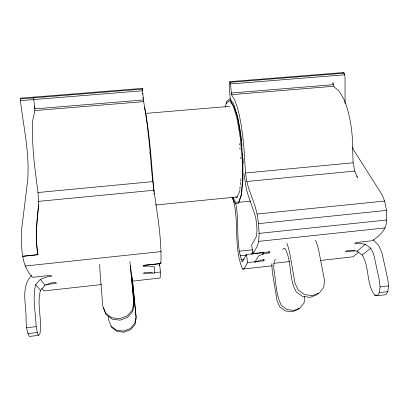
<?xml version="1.0" encoding="UTF-8"?>
<svg xmlns="http://www.w3.org/2000/svg" width="409" height="409" viewBox="0 0 409 409"><rect width="100%" height="100%" fill="white"/><g stroke="black" fill="none" stroke-linecap="round" stroke-linejoin="round"><path stroke-width="0.61" d="M45.966 284.541L56.391 283.401L55.731 282.445L51.309 282.926L44.975 285.298L40.486 290.385C36.529 304.766 42.51 319.874 39.791 334.46C36.892 338.049 37.061 327.246 36.156 326.663C35.731 312.742 32.229 298.345 35.66 284.659L40.353 279.367L46.969 276.908L51.585 276.412L50.859 275.354L32.689 277.317C20.353 265.063 21.524 245.84 21.605 229.802L27.613 180.809C29.796 154.648 23.896 128.712 20.68 102.904L20.706 98.175L142.271 88.41L143.671 101.631L146.013 115.42A53.461 1.825 84.5 0 1 150.63 156.8C152.117 192.542 162.23 227.608 160.895 263.462L143.344 265.359L143.411 266.469L147.889 265.983L154.551 266.975L154.474 273.299L148.084 272.353L143.784 272.818L143.845 273.831L152.46 272.89M275.436 259.311C273.324 261.862 273.969 265.492 273.815 268.555C275.988 280.886 275.651 294.235 281.428 305.554L286.98 309.531L293.887 310.416L300.119 307.982L304.071 302.9L304.705 296.561M34.658 106.744C35.803 112.956 31.779 118.661 32.577 124.98A54.382 7.05 83.7 0 0 34.775 167.337L37.976 192.516L38.487 201.371L38.298 208.432L36.237 231.944L36.626 243.784L37.909 254.7L22.878 256.274L37.889 254.674M159.459 265.615L159.541 263.728L155.251 264.194M232.767 198.033C239.715 221.126 233.048 246.719 242.563 269.086L243.984 268.841L247.69 262.573L263.744 260.814L264.475 259.741L260.339 260.19L254.587 262.44L258.805 255.773L264.792 253.447L269.091 252.977L269.899 251.796L252.972 253.626L257.455 246.034L258.708 241.356L259.096 233.386L258.534 223.626L257.113 214.014L255.134 206.468L248.59 188.125L246.837 181.478L245.538 173.002L243.989 148.513A52.684 8.773 85.1 0 0 237.496 107.94L234.674 99.842L231.504 94.653L230.533 83.952L229.771 81.657L229.234 83.692L229.49 90.593L230.057 96.657L231.008 101.488L234.505 107.848L236.883 114.791A44.765 7.439 85.1 0 1 239.091 124.443M159.541 263.728L160.456 272.011L160.149 277.997L132.603 281.126M142.271 88.41L142.317 90.435M38.63 205.057C36.682 221.509 35.036 238.253 37.909 254.7M239.735 190.292L239.602 191.514L236.954 197.578L235.85 196.974M239.863 189.065L240.124 186.616M240.318 184.781L240.579 182.332M240.712 181.11L240.973 178.661M354.91 250.835L345.579 251.857L346.837 250.737L350.856 250.298L357.001 251.218L362.164 255.022C369.741 267.189 366.035 283.759 374.818 295.283L377.476 295.681L379.409 292.634L380.094 286.898L379.317 280.053L373.647 254.05L370.702 248.156L365.319 244.214L358.923 243.253L354.741 243.703L356.127 242.476L372.492 240.707C379.92 235.308 386.582 229.924 386.628 220.006C386.97 210.998 385.789 201.79 381.444 193.774L354.015 150.624L352.42 147.312M377.446 295.697L385.815 294.7L387.824 291.653L388.55 285.917L387.768 279.086L382.001 253.13L378.708 245.466L373.259 239.786M225.39 107.127L226.535 101.759L229.781 98.697L233.697 103.906L237.644 117.219L240.896 136.688L242.798 158.789L243.002 179.295L241.54 194.536L238.79 202.286L235.287 201.985L232.92 197.102M33.753 97.833L33.937 97.071M262.731 254.587L262.425 252.721L246.433 254.449L242.793 261.008L241.959 261.213C235.293 242.731 239.761 222.082 235.594 202.936M253.094 251.714L251.53 254.393L256.146 252.946M282.711 249.582L283.56 248.447L285.104 248.462C292.159 261.903 288.509 278.769 296.28 291.949L302.496 296.367L310.099 297.369L317.113 294.674L318.202 293.268M299.122 308.371L298.34 309.378L292.092 311.791L285.354 310.906L279.874 306.975L277.128 301.075L273.054 276.494A20.685 4.346 82.9 0 1 271.811 263.739M226.131 103.523L229.347 100.537L233.222 105.773L237.138 119.05L240.364 138.421L242.256 160.384L242.465 180.742L241.029 195.86L238.309 203.524L234.838 203.186L231.969 197.225M357.001 251.218L365.319 244.214M358.78 252.108L353.151 256.791L320.508 260.477M362.164 255.022L370.702 248.156M31.759 275.39C19.908 287.338 26.866 305.748 26.007 320.498C26.636 325.85 26.478 331.684 29.336 336.443L38.666 335.349M342.808 73.093L343.54 72.557L344.281 73.165L345.032 76.923L345.053 103.513M27.899 333.616L37.321 332.512M379.409 292.634L387.824 291.653M374.818 295.283L376.725 295.063M26.677 327.762L36.156 326.663M380.094 286.898L388.55 285.917M273.882 263.294L289.649 261.561M101.544 284.557L45.133 290.784L43.794 290.84L41.892 288.524M242.563 269.086L272.343 265.794M240.032 255.814L246.346 255.129M240.983 259.362L244.153 259.015M241.959 261.213L243.232 261.075M154.305 272.685L160.456 272.011M239.28 251.218L252.588 249.787M143.61 265.451L153.416 264.393M259.096 233.386L386.628 220.006M25.067 266.034L161.166 251.581M258.708 241.356L385.058 227.936M258.534 223.626L386.474 210.405M257.113 214.014L384.613 201.039M155.328 205.027L237.194 196.944M37.976 192.516L152.905 181.611M245.538 173.002L353.1 162.787L354.787 171.08L357.502 177.511L356.868 176.463M38.487 201.371L153.856 190.257M246.837 181.478L354.787 171.08M238.79 202.286L250.829 201.136M145.757 113.4L229.725 106.35M34.877 108.855L143.472 99.97M231.177 93.027L333.192 84.683L334.301 87.056L339.168 91.171L343.764 98.978A51.836 16.616 85.9 0 1 352.374 138.656L353.1 162.787M34.913 110.553L143.671 101.631M231.504 94.653L333.657 86.268M229.771 81.657L343.54 72.557M20.46 98.896L142.409 89.09M230.175 82.306L344.281 73.165M20.45 100.629L142.613 90.772M230.533 83.952L344.828 74.765M152.245 264.418L155.389 264.679M111.023 326.096L116.447 330.191L123.462 331.101L130.246 328.565L134.801 323.309L136.018 316.76L131.933 275.886M35.66 284.659L40.486 290.385M40.353 279.367L44.975 285.298M103.472 307.747L106.1 314.593L112.158 319.153L120.001 320.17L127.598 317.364L132.7 311.525L134.065 304.255L130.537 265.942L130.681 266.98M144.566 107.572C149.873 134.469 151.304 162 153.774 189.27L153.917 191.785M268.892 251.77L269.091 252.977M263.253 252.22L263.56 254.101M263.539 259.567L263.744 260.814M252.972 253.626L251.627 245.093L256.029 237.154L256.75 234.342L256.97 229.648L256.637 223.953L255.809 218.345L254.659 213.897L248.197 195.441L246.33 188.779L243.968 173.774M246.433 254.449L247.69 262.573M34.929 108.656L33.748 99.515M160.757 262.215L160.895 263.462M132.337 278.207L136.223 318.069L135.021 324.541L130.522 329.736L123.912 332.231L116.892 331.341L111.534 327.297L108.656 319.94L108.344 316.188M142.92 97.408L143.038 98.641M142.542 93.186L142.649 94.392M333.192 84.683L333.018 82.669L333.023 83.937M239.475 143.61L239.587 144.868M239.868 148.022L239.981 149.285M240.707 157.48L240.819 158.743M129.929 261.489L133.804 302.583L132.419 309.95L127.24 315.86L119.54 318.708L111.58 317.675L105.44 313.054L102.777 306.111L100.461 277.292A22.689 1.258 84.7 0 1 99.714 264.424M243.161 163.186L242.864 158.232M242.578 153.293L242.757 156.381M153.988 193.048L154.06 194.306M33.732 97.792L33.768 99.561M239.199 125.011A44.765 7.439 85.1 0 1 241.111 137.322M241.259 138.518A44.765 7.439 85.1 0 1 241.612 141.565M241.811 143.416A44.765 7.439 85.1 0 1 241.995 145.277M286.827 243.335A22.163 5.015 82.9 0 1 290.165 255.605L295.068 283.432L298.263 290.134L304.567 294.608L312.277 295.625L319.383 292.895L323.79 287.205L324.434 280.093L319.153 252.44A22.066 5.941 82.7 0 0 315.431 240.272M149.878 152.767A45.425 1.549 84.5 0 1 150.001 154.024"/></g></svg>
